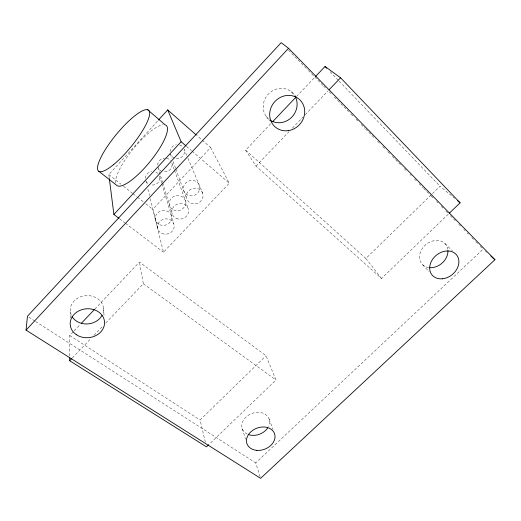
<?xml version="1.0" encoding="UTF-8"?>
<svg xmlns="http://www.w3.org/2000/svg" width="521" height="521" viewBox="0 0 521 521"><rect width="100%" height="100%" fill="white"/><g stroke="black" fill="none" stroke-linecap="round" stroke-linejoin="round"><path stroke-width="0.39" stroke-dasharray="2.6 1.95" d="M70.283 318.077L70.302 311.695M69.677 355.85L69.749 335.524L73.656 331.408M109.221 177.785L108.811 174.594L157.889 120.69M210.634 147.573L229.292 183.223L163.47 252.216L152.816 209.325L210.634 147.573L196.723 135.375M74.21 330.822L80.345 324.355M94.848 309.077L139.459 262.056L266.023 355.739L275.987 380.011L209.351 444.133M445.781 210.979L448.62 213.884L381.496 278.481L256 166.108L245.645 150.152L270.809 123.633M296.534 96.528L314.423 77.668M72.367 357.901L90.602 338.852M93.969 335.335L102.943 325.964M105.75 323.033L143.34 283.769L139.459 262.056M256 166.108L289.012 131.631M292.372 128.127L303.001 117.023M305.241 114.685L328.184 90.726M205.359 442.14L200.064 419.998L266.023 355.739M381.496 278.481L365.866 258.481L440.024 186.238L454.631 198.306M260.122 476.793L255.72 462.908L483.123 249.162M28.811 317.146L34.946 321.086M35.63 321.522L255.72 462.908M69.749 335.524L200.064 419.998M143.34 283.769L275.987 380.011M119.693 218.859L124.845 222.786M125.489 223.275L163.47 252.216M108.811 174.594L120.931 184.154M123.477 186.173L132.406 193.219M133.044 193.721L136.873 196.743M137.505 197.244L143.249 201.77M145.795 203.789L152.816 209.325M186.616 146.466L191.494 150.667M192.099 151.188L229.292 183.223M485.487 251.272L486.673 252.333M245.645 150.152L365.866 258.481M291.324 91.774L295.348 95.617M444.941 243.535L452.41 250.777M288.543 50.192L307.794 69.879M308.36 70.459L323.085 85.516M323.652 86.089L327.051 89.566M329.318 91.885L332.157 94.789M334.43 97.114L348.634 111.637M350.907 113.962L353.746 116.867M356.019 119.192L358.858 122.096M361.131 124.421L365.11 128.485M365.677 129.065L375.335 138.944M377.608 141.269L379.881 143.588M382.72 146.492L384.993 148.817M387.832 151.722L390.105 154.047M392.378 156.372L402.036 166.245M404.309 168.57L406.582 170.895M409.988 174.379L411.128 175.544M414.534 179.029L416.807 181.354M419.079 183.679L423.059 187.742M423.625 188.322L430.444 195.297M431.01 195.876L433.85 198.781M436.689 201.686L437.829 202.845M441.235 206.329L442.941 208.074M450.32 215.622L455.973 221.405M458.799 224.297L460.499 226.029M463.892 229.5L465.025 230.653M467.285 232.972L468.418 234.124M471.811 237.596L473.504 239.334M475.771 241.646L478.031 243.958M480.29 246.27L482.557 248.582M330.119 71.755L338.572 80.566M339.138 81.152L440.024 186.238M422.681 264.766L429.115 271.78M266.231 116.45L269.761 120.709M186.707 155.297L184.219 149.39A7.294 6.949 -17.6 0 1 179.784 158.143A7.294 6.949 -17.6 0 1 170.595 154.548M187.951 158.247L202.747 193.363A8.492 7.835 -20 0 1 192.757 203.815A8.492 7.835 -20 0 1 188.563 190.907A8.492 7.835 -20 0 1 202.747 193.363M269.194 419.144L272.971 429.421M170.374 153.982L172.015 158.488M173.109 161.497L175.564 168.263M175.838 169.012L186.655 198.775M174.242 169.553L171.819 162.754A7.274 6.877 -12.9 0 1 163.425 171.8M174.515 170.308L188.224 208.687M242.285 428.776L245.56 439.262M158.019 167.345L162.448 181.946M162.682 182.715L172.19 214.085M161.601 182.949L159.524 176A7.261 6.799 -9.6 0 1 151.201 184.968M161.836 183.718L173.845 223.848M145.776 180.585L146.948 185.294M147.918 189.214L149.481 195.492M150.263 198.631L157.876 229.24M103.497 308.152L104.083 316M428.607 267.566A15.402 12.309 -39.5 0 1 419.783 254.333A15.402 12.309 -39.5 0 1 434.156 240.669A15.402 12.309 -39.5 0 1 447.826 249.292M247.306 434.091A14.288 11.052 -20.8 0 1 243.945 419.444A14.288 11.052 -20.8 0 1 262.167 412.912A14.288 11.052 -20.8 0 1 268.53 426.484M161.64 171.253A7.274 6.877 -12.9 0 1 158.247 167.899M157.655 164.981A7.274 6.877 -12.9 0 1 164.538 158.143M166.433 158.247A7.274 6.877 -12.9 0 1 170.647 160.663M147.853 183.477A7.261 6.799 -9.6 0 1 146.004 181.132M145.392 178.254A7.261 6.799 -9.6 0 1 151.591 171.546M155.903 172.119A7.261 6.799 -9.6 0 1 158.338 173.942M170.028 151.591A7.294 6.949 -17.6 0 1 176.339 144.76M179.478 144.942A7.294 6.949 -17.6 0 1 183.06 147.267M115.629 182.995A38.86 10.531 -50.6 0 1 133.057 149.143A38.86 10.531 -50.6 0 1 163.151 124.701M269.207 119.517A17.74 16.431 -50.3 0 1 268.816 93.617A17.74 16.431 -50.3 0 1 294.261 94.933M71.325 315.277A16.692 14.158 -5 0 1 86.558 295.622A16.692 14.158 -5 0 1 102.657 313.994M189.722 195.766A8.277 7.685 -19.7 0 0 199.452 185.548A8.277 7.685 -19.7 0 0 185.606 183.105A8.277 7.685 -19.7 0 0 189.722 195.766M173.669 210.035A8.251 7.594 -15.9 0 0 185.671 202.474A8.251 7.594 -15.9 0 0 173.089 196.84A8.251 7.594 -15.9 0 0 173.669 210.035M159.758 224.772A8.225 7.502 -12.9 0 0 171.683 217.27A8.225 7.502 -12.9 0 0 159.068 211.773A8.225 7.502 -12.9 0 0 159.758 224.772M176.274 218.416A8.46 7.743 -16.3 0 0 188.589 210.673A8.46 7.743 -16.3 0 0 175.714 204.955A8.46 7.743 -16.3 0 0 176.274 218.416M161.998 233.486A8.434 7.646 -13.4 0 0 174.235 225.801A8.434 7.646 -13.4 0 0 161.315 220.227A8.434 7.646 -13.4 0 0 161.998 233.486"/><path stroke-width="0.78" d="M208.778 444.68L206.492 446.881L69.658 360.727L69.671 357.471M26.05 330.119L27.45 316.267L281.184 42.663L288.543 48.31L494.95 259.725L260.611 478.337L26.05 330.119L288.543 48.31M158.43 120.091L167.703 109.911L196.117 134.841M119.049 218.371L113.897 214.444L181.126 141.738L167.703 109.911M81.458 323.183L94.288 309.663M272.49 121.862L295.414 97.707M315.544 76.489L325.045 66.473L340.571 77.785L460.108 202.832L449.193 213.33M69.658 360.727L71.82 358.468M329.259 89.599L340.571 77.785M98.756 171.233L117.023 185.587A38.86 10.531 -50.6 0 0 151.253 160.136A38.86 10.531 -50.6 0 0 165.118 124.838L147.612 109.723M457.672 200.819L460.108 202.832M181.126 141.738L186.004 145.939M490.808 256.026L494.95 259.725M325.045 66.473L326.739 68.231M109.319 178.579L113.897 214.444M267.722 427.91A14.288 11.052 -20.8 0 1 248.823 434.69M295.029 96.151A17.74 16.431 -50.3 0 1 291.46 117.479A17.74 16.431 -50.3 0 1 270.373 120.338M447.956 250.653A15.402 12.309 -39.5 0 1 429.297 267.651M102.018 315.374A16.692 14.158 -5 0 1 87.215 323.951A16.692 14.158 -5 0 1 72.041 316.612M256.866 450.352A14.679 11.208 -20.9 0 0 274.593 433.83A14.679 11.208 -20.9 0 0 250.777 431.902A14.679 11.208 -20.9 0 0 256.866 450.352M288.243 130.647A18.333 16.88 -49 0 0 301.802 102.149A18.333 16.88 -49 0 0 271.513 106.505A18.333 16.88 -49 0 0 288.243 130.647M442.401 278.794A15.851 12.524 -39.2 0 0 457.777 256.775A15.851 12.524 -39.2 0 0 432.671 259.178A15.851 12.524 -39.2 0 0 442.401 278.794M113.806 164.421A39.401 9.586 -50.6 0 0 149.429 111.461A39.401 9.586 -50.6 0 0 107.586 146.114A39.401 9.586 -50.6 0 0 113.806 164.421M76.32 334.658A17.219 14.471 -5.6 0 0 104.304 325.26A17.219 14.471 -5.6 0 0 81.478 309.787A17.219 14.471 -5.6 0 0 76.32 334.658"/></g></svg>
